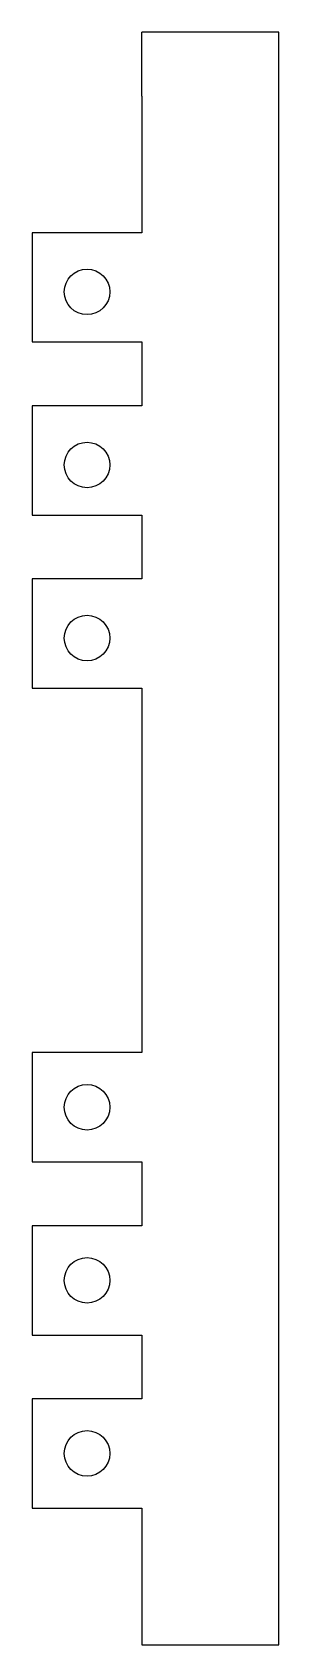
# Model space of a CAD drawing. Header units: millimetres. Extents: x -48 to -20, y -85 to 92.
import ezdxf

# ---------------------------------------------------------------- set-up
doc = ezdxf.new("R2010")
doc.units = ezdxf.units.MM
doc.layers.add('Sketch001', color=7, linetype='CONTINUOUS')

msp = doc.modelspace()

# ---------------------------------------------------------------- linework, layer by layer
at = {"layer": 'Sketch001'}
for p, q in [((-20.5, 92), (-35.5, 92)), ((-35.5, 85), (-35.5, 92)), ((-20.5, 85), (-20.5, 92)), ((-35.5, 85), (-35.5, 70)), ((-20.5, -85), (-20.5, 85)), ((-35.5, 70), (-47.5, 70)), ((-47.5, 70), (-47.5, 58)), ((-47.5, 58), (-35.5, 58)), ((-35.5, 58), (-35.5, 51)), ((-35.5, 51), (-47.5, 51)), ((-47.5, 51), (-47.5, 39)), ((-47.5, 39), (-35.5, 39)), ((-35.5, 39), (-35.5, 32)), ((-35.5, 32), (-47.5, 32)), ((-47.5, 32), (-47.5, 20)), ((-47.5, 20), (-35.5, 20)), ((-35.5, 20), (-35.5, -20)), ((-35.5, -20), (-47.5, -20)), ((-47.5, -20), (-47.5, -32)), ((-47.5, -32), (-35.5, -32)), ((-35.5, -32), (-35.5, -39)), ((-35.5, -39), (-47.5, -39)), ((-47.5, -39), (-47.5, -51)), ((-47.5, -51), (-35.5, -51)), ((-35.5, -51), (-35.5, -58)), ((-35.5, -58), (-47.5, -58)), ((-47.5, -58), (-47.5, -70)), ((-47.5, -70), (-35.5, -70)), ((-35.5, -70), (-35.5, -85)), ((-35.5, -85), (-20.5, -85))]:
    msp.add_line(p, q, dxfattribs=at)
for centre in [(-41.5, 63.5), (-41.5, 44.5), (-41.5, 25.5), (-41.5, -26), (-41.5, -45), (-41.5, -64)]:
    msp.add_circle(centre, 2.5, dxfattribs=at)

doc.saveas('drawing.dxf')
